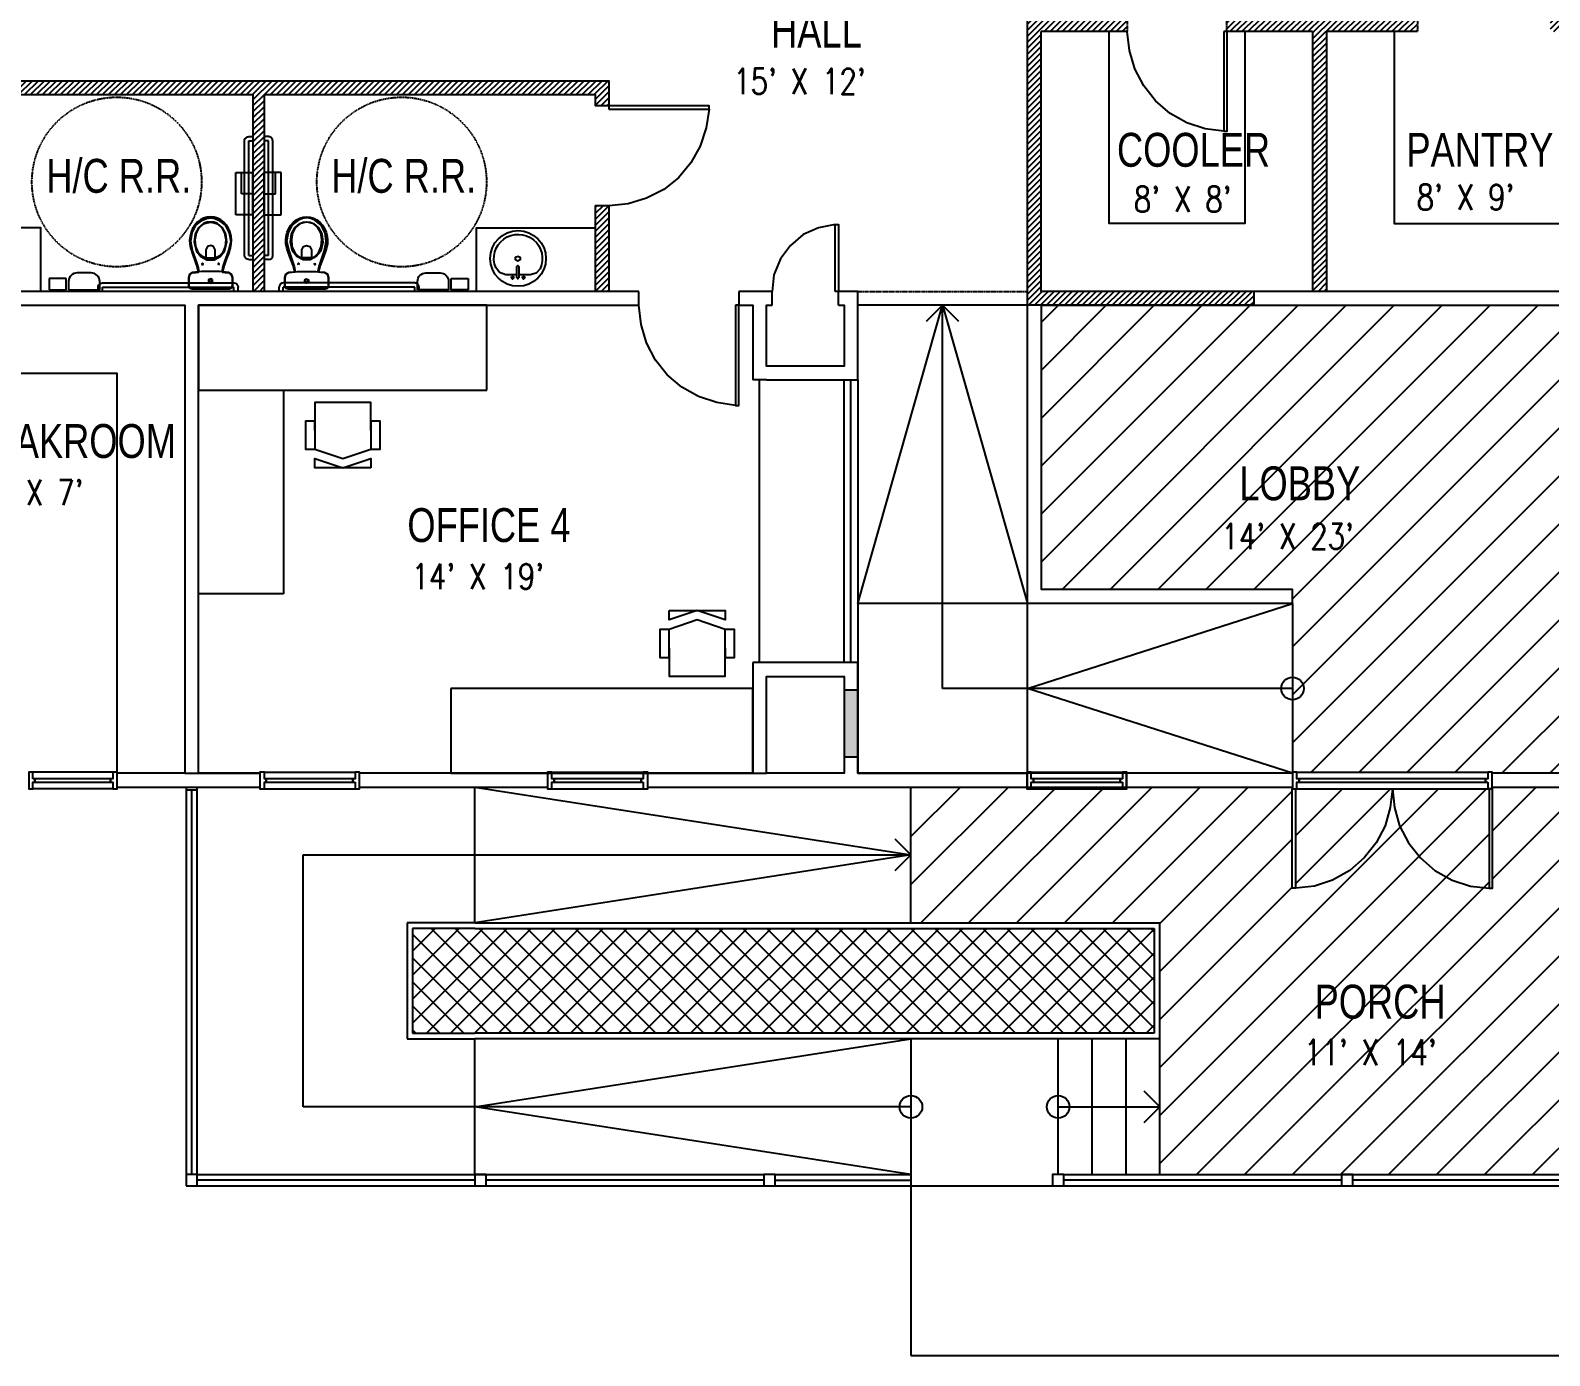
# Model space of a CAD drawing. Header units: inches. Extents: x -625442 to 34963, y -27993 to 66986.
# Drawn here: x 2161 to 2699, y 17850 to 18319 of the extents above; entities that cross this region are included whole.
import ezdxf

# ---------------------------------------------------------------- set-up
doc = ezdxf.new("R2010")
doc.units = ezdxf.units.IN
doc.header["$LTSCALE"] = 0.5
doc.header["$MEASUREMENT"] = 0
doc.linetypes.add('HIDDEN2', pattern=[0.1875, 0.125, -0.0625])
for name, color, linetype in [('0-TEXT', 30, 'Continuous'), ('A-FIXT', 63, 'Continuous'), ('P-ABOVE', 201, 'HIDDEN2'), ('P-BELOW-LIGHT', 143, 'Continuous'), ('P-BELOW-MED', 145, 'Continuous'), ('P-CASEWORK', 140, 'Continuous'), ('P-DOOR', 51, 'Continuous'), ('P-FIXTURE', 63, 'Continuous'), ('P-FURNITURE', 201, 'Continuous'), ('P-RAILING', 60, 'Continuous'), ('P-WALL', 90, 'Continuous'), ('P-WINDOW', 213, 'Continuous')]:
    doc.layers.add(name, color=color, linetype=linetype)
doc.layers.add('A-WALL-PATT', color=111, linetype='Continuous', lineweight=13)
doc.styles.add('1-4T', font='Zap601Rm.ttf', dxfattribs={"width": 0.8, "height": 12})
doc.styles.add('sapa notes', font='romans.shx', dxfattribs={"width": 0.8})
pattern_1 = [(45, (0, -1800), (-8.4852814, 8.4852814), [])]

# ---------------------------------------------------------------- blocks, each defined once
blk = doc.blocks.new('A$C468F4D8E')
at = {"layer": 'A-FIXT', "ltscale": 0.25}
for p, q in [((11.25, -1.5), (11.25, 0)), ((12.75, -1.5), (12.75, 0)), ((53.25, -1.5), (53.25, 0)), ((54.75, -1.5), (54.75, 0)), ((0, -5.25), (1.5, -5.25)), ((12.75, -1.5), (53.25, -1.5)), ((12.75, -3), (53.25, -3)), ((0, -6.75), (1.5, -6.75)), ((1.5, -53.25), (1.5, -6.75)), ((3, -53.25), (3, -6.75)), ((0, -53.25), (1.5, -53.25)), ((0, -54.75), (1.5, -54.75))]:
    blk.add_line(p, q, dxfattribs=at)
for centre, start, end in [((1.5, -6.75), 0, 90), ((12.75, -1.5), 180, 270), ((53.25, -1.5), 270, 0), ((1.5, -53.25), 270, 0)]:
    blk.add_arc(centre, 1.5, start, end, dxfattribs=at)
blk = doc.blocks.new('A$C25642377')
at = {"layer": 'A-FIXT'}
for p, q in [((0, 0), (-6, 0)), ((-6, 0), (-6, -15)), ((0, 0), (0, -15)), ((-6, -15), (0, -15))]:
    blk.add_line(p, q, dxfattribs=at)
blk = doc.blocks.new('SOAPDISP')
for p, q in [((3, 0), (-3, 0)), ((-3, 0), (-3, -4)), ((3, -4), (3, 0)), ((-3, -4), (3, -4))]:
    blk.add_line(p, q)
blk = doc.blocks.new('TOWELDISP')
for p, q in [((5.5, 0), (-5.5, 0)), ((-5.5, 0), (-5.5, -3)), ((5.5, -3), (5.5, 0)), ((-2.5, -6), (2.5, -6))]:
    blk.add_line(p, q)
for centre, start, end in [((-2.5, -3), 180, 270), ((2.5, -3), 270, 0)]:
    blk.add_arc(centre, 3, start, end)
blk = doc.blocks.new('SANITARYNAPKINDISP')
at = {"layer": 'A-FIXT'}
for p, q in [((3.75, 0), (-3.75, 0)), ((-3.75, 0), (-3.75, -4)), ((3.75, -4), (3.75, 0)), ((-3.75, -4), (3.75, -4))]:
    blk.add_line(p, q, dxfattribs=at)
blk = doc.blocks.new('A$C32ED3988')
at = {"rotation": 90}
blk.add_blockref('SANITARYNAPKINDISP', (-6, 11.25), dxfattribs=at)

msp = doc.modelspace()

# ---------------------------------------------------------------- hatches: boundary and pattern name
at = {"layer": 'P-BELOW-LIGHT'}
h = msp.add_hatch(color=256, dxfattribs=at)
h.dxf.hatch_style = 1
h.paths.add_polyline_path([(2453.9654, 18085.38029), (2449.07438, 18085.38029), (2449.07438, 18061.90335), (2453.9654, 18061.90335)])
h = msp.add_hatch(dxfattribs=at)
h.set_pattern_fill('ANSI37', color=256, scale=48)
h.set_pattern_definition([(45, (0, -1800), (-4.2426407, 4.2426407), []), (135, (0, -1800), (-4.2426407, -4.2426407), [])])
h.paths.add_polyline_path([(2558.83961, 18001.14309), (2472.75228, 18001.14309), (2318.49029, 18001.14309), (2296.49029, 18001.14309), (2296.49029, 17964.08582), (2318.49029, 17964.08582), (2558.83961, 17964.08582)])
at = {"layer": 'P-FURNITURE'}
h = msp.add_hatch(dxfattribs=at)
h.set_pattern_fill('ANSI31', color=256, scale=12)
h.set_pattern_definition([(45, (0, -1800), (-1.06066017, 1.06066017), [])])
h.paths.add_polyline_path([(2518.85643, 18401.73204), (2513.9654, 18401.73204), (2513.9654, 18370.42946), (2518.85643, 18370.42946)])
h.paths.add_polyline_path([(2518.85643, 18335.21405), (2513.9654, 18335.21405), (2513.9654, 18221.54654), (2594.04447, 18221.54654), (2594.04447, 18226.43756), (2518.85643, 18226.43756)])
h.paths.add_polyline_path([(2549.24873, 18323.21405), (2518.85643, 18323.21405), (2518.85643, 18318.32302), (2549.24873, 18318.32302)], flags=17)
h.paths.add_polyline_path([(2651.89343, 18323.21405), (2584.46414, 18323.21405), (2584.46414, 18318.32302), (2614.85643, 18318.32302), (2614.85643, 18226.43756), (2619.74746, 18226.43756), (2619.74746, 18318.32302), (2651.89343, 18318.32302)])
h.paths.add_polyline_path([(2731.18892, 18323.21405), (2699.04295, 18323.21405), (2699.04295, 18318.32302), (2731.18892, 18318.32302)])
h = msp.add_hatch(dxfattribs=at)
h.set_pattern_fill('ANSI31', color=256, scale=12)
h.paths.add_polyline_path([(2365.92688, 18300.97685), (2122.94057, 18300.97685), (2122.94057, 18296.08582), (2239.98821, 18296.08582), (2239.98821, 18226.43756), (2243.98821, 18226.43756), (2243.98821, 18296.08582), (2361.03586, 18296.08582), (2361.03586, 18292.08582), (2365.92688, 18292.08582)])
h.paths.add_polyline_path([(2365.92688, 18256.87041), (2361.03586, 18256.87041), (2361.03586, 18226.43756), (2365.92688, 18226.43756)])
h = msp.add_hatch(dxfattribs=at)
h.set_pattern_fill('ANSI31', color=256, scale=96)
h.set_pattern_definition(pattern_1)
h.paths.add_polyline_path([(2731.18892, 18163.24547), (2731.18892, 18221.54654), (2594.04447, 18221.54654), (2518.9654, 18221.54654), (2518.9654, 18121.03412), (2607.73935, 18121.03412), (2607.73935, 18116.03412), (2607.73935, 18056.4254), (2609.30448, 18056.4254), (2676.80068, 18056.4254), (2678.36581, 18056.4254), (2678.36581, 18056.03412), (2731.18892, 18056.03412), (2731.18892, 18060.92515), (2736.07995, 18060.92515), (2771.29536, 18060.92515), (2770.51279, 18067.57695), (2768.36074, 18074.0331), (2765.03484, 18080.09798), (2760.5351, 18085.18465), (2755.25278, 18089.48876), (2749.18791, 18092.61901), (2742.73175, 18094.37978), (2736.07995, 18095.16235), (2731.18892, 18095.16235), (2731.18892, 18110.42236)])
h.paths.add_polyline_path([(2581.93873, 18132.65747), (2639.35269, 18132.65747), (2639.35269, 18148.71283), (2581.93873, 18148.71283)], flags=24)
h.paths.add_polyline_path([(2585.85648, 18149.27856), (2633.93972, 18149.27856), (2633.93972, 18167.60127), (2585.85648, 18167.60127)], flags=24)
h = msp.add_hatch(dxfattribs=at)
h.set_pattern_fill('ANSI31', color=256, scale=96)
h.set_pattern_definition(pattern_1)
h.paths.add_polyline_path([(2607.64153, 18050.55617), (2607.65131, 18051.14309), (2549.14483, 18051.14309), (2549.14483, 18050.55617), (2547.5797, 18050.55617), (2515.29891, 18050.55617), (2513.73378, 18050.55617), (2513.73378, 18051.14309), (2472.75228, 18051.14309), (2472.75228, 18003.14309), (2560.83961, 18003.14309), (2560.83961, 17962.08582), (2560.83961, 17914.08582), (2731.18892, 17914.08582), (2731.18892, 18051.14309), (2678.36581, 18051.14309), (2678.36581, 18050.55617), (2678.46363, 18050.55617), (2678.46363, 18015.34076), (2677.28978, 18015.34076), (2670.63798, 18016.12332), (2664.18183, 18018.27538), (2658.11695, 18021.60127), (2653.03028, 18026.10102), (2648.72618, 18031.38333), (2645.59592, 18037.44821), (2643.83515, 18043.90437), (2643.05258, 18050.55617), (2642.27002, 18043.90437), (2640.50925, 18037.44821), (2637.37899, 18031.38333), (2633.07488, 18026.10102), (2627.98821, 18021.60127), (2621.92334, 18018.27538), (2615.46718, 18016.12332), (2608.81538, 18015.34076), (2607.64153, 18015.34076)])
h.paths.add_polyline_path([(2640.50925, 18037.44821), (2642.27002, 18043.90437), (2643.05258, 18050.55617), (2609.30448, 18050.55617), (2608.81538, 18050.55617), (2608.81538, 18015.34076), (2615.46718, 18016.12332), (2621.92334, 18018.27538), (2627.98821, 18021.60127), (2633.07488, 18026.10102), (2637.37899, 18031.38333)], flags=17)
h.paths.add_polyline_path([(2677.28978, 18050.55617), (2676.80068, 18050.55617), (2643.05258, 18050.55617), (2643.83515, 18043.90437), (2645.59592, 18037.44821), (2648.72618, 18031.38333), (2653.03028, 18026.10102), (2658.11695, 18021.60127), (2664.18183, 18018.27538), (2670.63798, 18016.12332), (2677.28978, 18015.34076)], flags=17)
h.paths.add_polyline_path([(2611.18668, 17950.17192), (2668.60063, 17950.17192), (2668.60063, 17966.22727), (2611.18668, 17966.22727)], flags=24)
h.paths.add_polyline_path([(2612.49093, 17965.96824), (2665.28693, 17965.96824), (2665.28693, 17984.31619), (2612.49093, 17984.31619)], flags=24)

# ---------------------------------------------------------------- linework, layer by layer
at = {"layer": '0-TEXT'}
for p, q in [((2483.9654, 18086.03412), (2483.9654, 18221.54654)), ((2607.73935, 18086.03412), (2483.9654, 18086.03412)), ((2257.70144, 17938.08582), (2257.70144, 18027.14309)), ((2257.70144, 18027.14309), (2472.75228, 18027.14309)), ((2472.75228, 17938.08582), (2257.70144, 17938.08582)), ((2524.83961, 17938.08582), (2560.83961, 17938.08582))]:
    msp.add_line(p, q, dxfattribs=at)
for points in [[(2478.30855, 18215.88968), (2483.9654, 18221.54654), (2489.62226, 18215.88968)], [(2467.09542, 18032.79994), (2472.75228, 18027.14309), (2467.09542, 18021.48624)], [(2555.18275, 17943.74267), (2560.83961, 17938.08582), (2555.18275, 17932.42896)]]:
    msp.add_lwpolyline(points, dxfattribs=at)
for centre in [(2607.73935, 18086.03412), (2472.75228, 17938.08582), (2524.83961, 17938.08582)]:
    msp.add_circle(centre, 4, dxfattribs=at)
at = {"layer": 'P-ABOVE'}
for points in [[(2549.24873, 18323.21405), (2549.24873, 18318.32302)], [(2584.46414, 18318.32302), (2584.46414, 18323.21405)], [(2651.89343, 18323.21405), (2651.89343, 18318.32302)], [(2453.9654, 18226.43756), (2513.9654, 18226.43756)]]:
    msp.add_lwpolyline(points, dxfattribs=at)
for centre in [(2191.82043, 18265.14187), (2292.61568, 18265.14187)]:
    msp.add_circle(centre, 30, dxfattribs=at)
at = {"layer": 'P-BELOW-LIGHT'}
for p, q in [((2423.64103, 18221.54654), (2423.64103, 18226.43756)), ((2447.11796, 18221.54654), (2447.11796, 18226.43756)), ((2518.9654, 18221.54654), (2594.04447, 18221.54654)), ((2449.07438, 18095.16235), (2449.07438, 18195.13498)), ((2318.49029, 18003.14309), (2318.49029, 18051.14309)), ((2472.75228, 18003.14309), (2472.75228, 18051.14309)), ((2318.49029, 18003.14309), (2294.49029, 18003.14309)), ((2294.49029, 18003.14309), (2294.49029, 17962.08582)), ((2318.49029, 18003.14309), (2472.75228, 18003.14309)), ((2472.75228, 18003.14309), (2560.83961, 18003.14309)), ((2560.83961, 17962.08582), (2560.83961, 18003.14309)), ((2294.49029, 17962.08582), (2318.49029, 17962.08582)), ((2318.49029, 17914.08582), (2318.49029, 17962.08582)), ((2560.83961, 17962.08582), (2318.49029, 17962.08582)), ((2318.49029, 17938.08582), (2472.75228, 17962.08582)), ((2472.75228, 17962.08582), (2472.75228, 17914.08582)), ((2496.75228, 17962.08582), (2472.75228, 17962.08582)), ((2524.83961, 17914.08582), (2524.83961, 17962.08582)), ((2536.83961, 17914.08582), (2536.83961, 17962.08582)), ((2548.83961, 17914.08582), (2548.83961, 17962.08582)), ((2560.83961, 17914.08582), (2560.83961, 17962.08582)), ((2424.66495, 17914.08582), (2472.75228, 17914.08582)), ((2472.75228, 17914.08582), (2472.75228, 17910.08582)), ((2472.75228, 17910.08582), (2472.75228, 17850.08582)), ((2472.75228, 17850.08582), (3593.69576, 17850.08582))]:
    msp.add_line(p, q, dxfattribs=at)
for points in [[(2453.9654, 18116.03412), (2483.9654, 18221.54654), (2513.9654, 18116.03412)], [(2607.73935, 18116.03412), (2513.9654, 18116.03412), (2513.9654, 18221.54654)], [(2607.73935, 18116.03412), (2607.73935, 18121.03412), (2518.9654, 18121.03412), (2518.9654, 18221.54654)], [(2607.73935, 18056.03412), (2513.9654, 18086.03412), (2607.73935, 18116.03412)], [(2607.73935, 18116.03412), (2607.73935, 18056.03412)], [(2190.43677, 18056.4254), (2190.43677, 18054.07771), (2189.6542, 18054.07771), (2189.6542, 18052.90386), (2190.43677, 18052.90386), (2190.43677, 18050.55617), (2192.0019, 18050.55617), (2192.0019, 18056.4254), (2190.43677, 18056.4254), (2162.0688, 18056.4254)], [(2244.04244, 18050.55617), (2244.04244, 18052.90386), (2244.62937, 18052.90386), (2244.62937, 18054.07771), (2244.04244, 18054.07771), (2244.04244, 18056.4254), (2242.47732, 18056.4254), (2242.47732, 18050.55617), (2244.04244, 18050.55617), (2276.12759, 18050.55617)], [(2244.04244, 18056.4254), (2276.12759, 18056.4254)], [(2345.77585, 18050.55617), (2345.77585, 18052.90386), (2346.55841, 18052.90386), (2346.55841, 18054.07771), (2345.77585, 18054.07771), (2345.77585, 18056.4254), (2344.21072, 18056.4254), (2344.21072, 18050.55617), (2345.77585, 18050.55617), (2378.05664, 18050.55617)], [(2345.77585, 18056.4254), (2378.05664, 18056.4254)], [(2396.83819, 18056.03412), (2405.25076, 18056.03412)], [(2515.29891, 18050.55617), (2515.29891, 18052.90386), (2516.08147, 18052.90386), (2516.08147, 18054.07771), (2515.29891, 18054.07771), (2515.29891, 18056.4254), (2513.73378, 18056.4254), (2513.73378, 18050.55617), (2515.29891, 18050.55617), (2547.5797, 18050.55617)], [(2515.29891, 18056.4254), (2547.5797, 18056.4254)], [(2609.30448, 18050.55617), (2609.30448, 18052.90386), (2610.08705, 18052.90386), (2610.08705, 18054.07771), (2609.30448, 18054.07771), (2609.30448, 18056.4254), (2607.73935, 18056.4254), (2607.73935, 18050.55617), (2609.30448, 18050.55617), (2676.80068, 18050.55617)], [(2609.30448, 18056.4254), (2676.80068, 18056.4254)], [(2190.43677, 18050.55617), (2162.0688, 18050.55617)], [(2318.49029, 18051.14309), (2472.75228, 18027.14309), (2318.49029, 18003.14309)], [(2472.75228, 17914.08582), (2318.49029, 17938.08582)]]:
    msp.add_lwpolyline(points, dxfattribs=at)
for points in [[(2453.9654, 18056.03412), (2513.9654, 18056.03412), (2513.9654, 18116.03412), (2453.9654, 18116.03412)], [(2162.0688, 18054.07771), (2162.0688, 18056.4254), (2160.69931, 18056.4254), (2160.69931, 18050.55617), (2162.0688, 18050.55617), (2162.0688, 18052.90386), (2162.85137, 18052.90386), (2162.85137, 18054.07771)], [(2276.12759, 18052.90386), (2276.12759, 18050.55617), (2277.69272, 18050.55617), (2277.69272, 18056.4254), (2276.12759, 18056.4254), (2276.12759, 18054.07771), (2275.34503, 18054.07771), (2275.34503, 18052.90386)], [(2378.05664, 18052.90386), (2378.05664, 18050.55617), (2379.62177, 18050.55617), (2379.62177, 18056.4254), (2378.05664, 18056.4254), (2378.05664, 18054.07771), (2377.27407, 18054.07771), (2377.27407, 18052.90386)], [(2547.5797, 18052.90386), (2547.5797, 18050.55617), (2549.14483, 18050.55617), (2549.14483, 18056.4254), (2547.5797, 18056.4254), (2547.5797, 18054.07771), (2546.79713, 18054.07771), (2546.79713, 18052.90386)], [(2676.80068, 18052.90386), (2676.80068, 18050.55617), (2678.36581, 18050.55617), (2678.36581, 18056.4254), (2676.80068, 18056.4254), (2676.80068, 18054.07771), (2676.01812, 18054.07771), (2676.01812, 18052.90386)]]:
    msp.add_lwpolyline(points, close=True, dxfattribs=at)
at = {"layer": 'P-BELOW-MED'}
for p, q in [((2216.31563, 18050.14309), (2216.31563, 17910.08582)), ((2220.31563, 17914.08582), (2220.31563, 18050.14309)), ((2220.31563, 17914.08582), (2420.66495, 17914.08582)), ((2526.83961, 17914.08582), (2731.18892, 17914.08582)), ((2216.31563, 17910.08582), (2424.66495, 17910.08582)), ((2424.66495, 17910.08582), (2522.83961, 17910.08582)), ((2526.83961, 17910.08582), (2731.18892, 17910.08582))]:
    msp.add_line(p, q, dxfattribs=at)
msp.add_lwpolyline([(2513.9654, 18221.54654), (2453.9654, 18221.54654)], dxfattribs=at)
at = {"layer": 'P-CASEWORK'}
for p, q in [((2419.07438, 18195.13498), (2419.07438, 18095.16235)), ((2453.9654, 18195.13498), (2453.9654, 18095.16235))]:
    msp.add_line(p, q, dxfattribs=at)
for points in [[(2590.85643, 18318.32302), (2590.85643, 18250.43756), (2542.85643, 18250.43756), (2542.85643, 18318.32302)], [(2643.74746, 18318.32302), (2643.74746, 18250.43756), (2707.18892, 18250.43756), (2707.18892, 18318.32302)], [(2164.94057, 18226.43756), (2164.94057, 18248.9363), (2122.94057, 18248.9363)], [(2319.03586, 18226.43756), (2319.03586, 18248.9363), (2361.03586, 18248.9363)], [(2146.94057, 18191.22216), (2146.94057, 18197.54519), (2191.86877, 18197.54266), (2191.8608, 18056.03547)]]:
    msp.add_lwpolyline(points, dxfattribs=at)
at = {"layer": 'P-DOOR'}
for points in [[(2583.48593, 18283.10761), (2576.83413, 18283.89018), (2570.37797, 18286.04223), (2564.50874, 18289.36813), (2559.22643, 18293.86787), (2555.11796, 18299.15019), (2551.98771, 18305.21506), (2550.03129, 18311.67122), (2549.24873, 18318.32302)], [(2401.33793, 18290.91197), (2400.35973, 18284.26017), (2398.20768, 18277.80401), (2394.88178, 18271.93478), (2390.57767, 18266.65247), (2385.29536, 18262.544), (2379.23048, 18259.41374), (2372.77433, 18257.45733), (2365.92688, 18256.67477)], [(2445.94412, 18250.11014), (2440.07488, 18248.9363), (2434.59693, 18246.5886), (2430.09718, 18242.67578), (2426.57564, 18237.98039), (2424.22795, 18232.3068), (2423.64103, 18226.43756)], [(2410.72871, 18186.13549), (2404.07691, 18187.11369), (2397.62075, 18189.26575), (2391.75152, 18192.59164), (2386.46921, 18196.89575), (2382.36074, 18202.17806), (2379.23048, 18208.24294), (2377.27407, 18214.6991), (2376.49151, 18221.54654)], [(2643.05258, 18050.55617), (2642.27002, 18043.90437), (2640.50925, 18037.44821), (2637.37899, 18031.38333), (2633.07488, 18026.10102), (2627.98821, 18021.60127), (2621.92334, 18018.27538), (2615.46718, 18016.12332), (2608.81538, 18015.34076)], [(2643.05258, 18050.55617), (2643.83515, 18043.90437), (2645.59592, 18037.44821), (2648.72618, 18031.38333), (2653.03028, 18026.10102), (2658.11695, 18021.60127), (2664.18183, 18018.27538), (2670.63798, 18016.12332), (2677.28978, 18015.34076)]]:
    msp.add_lwpolyline(points, dxfattribs=at)
for points in [[(2583.48593, 18318.32302), (2583.48593, 18283.10761), (2584.65978, 18283.10761), (2584.65978, 18318.32302)], [(2365.92688, 18290.91197), (2401.33793, 18290.91197), (2401.33793, 18292.08582), (2365.92688, 18292.08582)], [(2445.94412, 18226.43756), (2445.94412, 18250.11014), (2447.11796, 18250.11014), (2447.11796, 18226.43756)], [(2410.72871, 18221.54654), (2410.72871, 18186.13549), (2411.90256, 18186.13549), (2411.90256, 18221.54654)], [(2608.81538, 18050.55617), (2608.81538, 18015.34076), (2607.64153, 18015.34076), (2607.64153, 18050.55617)], [(2677.28978, 18050.55617), (2677.28978, 18015.34076), (2678.46363, 18015.34076), (2678.46363, 18050.55617)]]:
    msp.add_lwpolyline(points, close=True, dxfattribs=at)
at = {"layer": 'P-FIXTURE'}
for points in [[(2220.97757, 18233.28501), (2220.58629, 18235.24142), (2219.99936, 18237.00219), (2218.62988, 18240.91501), (2218.04295, 18244.04527), (2218.43423, 18247.17553), (2219.80372, 18249.9145), (2222.15142, 18251.67527), (2223.5209, 18252.2622), (2225.08603, 18252.45784), (2226.45552, 18252.2622), (2227.82501, 18251.67527), (2230.1727, 18249.9145), (2231.54219, 18247.17553), (2232.12912, 18244.04527), (2231.34655, 18240.91501), (2229.97706, 18237.00219), (2229.39014, 18235.24142), (2228.99886, 18233.28501)], [(2223.32526, 18238.17603), (2223.32526, 18238.37168), (2224.10783, 18238.37168), (2225.08603, 18238.37168), (2225.8686, 18238.37168), (2226.65116, 18238.37168), (2226.65116, 18238.17603), (2226.45552, 18238.17603), (2226.06424, 18237.98039), (2225.67296, 18237.98039), (2225.08603, 18237.98039), (2224.49911, 18237.98039), (2223.91219, 18237.98039), (2222.15142, 18238.76296), (2220.78193, 18240.13245), (2219.80372, 18242.2845), (2219.60808, 18244.82783), (2219.99936, 18247.17553), (2220.97757, 18248.9363), (2222.5427, 18250.30579), (2223.71655, 18250.69707), (2225.08603, 18250.89271), (2226.25988, 18250.69707), (2227.43373, 18250.30579), (2228.99886, 18248.9363), (2229.97706, 18247.17553), (2230.36834, 18244.82783), (2230.1727, 18242.2845), (2229.1945, 18240.13245), (2228.02065, 18238.9586), (2226.65116, 18238.17603)], [(2262.99886, 18233.28501), (2263.39014, 18235.24142), (2263.97706, 18237.00219), (2265.34655, 18240.91501), (2265.93347, 18244.04527), (2265.54219, 18247.17553), (2264.1727, 18249.9145), (2261.82501, 18251.67527), (2260.45552, 18252.2622), (2258.89039, 18252.45784), (2257.5209, 18252.2622), (2256.15142, 18251.67527), (2253.80372, 18249.9145), (2252.43423, 18247.17553), (2251.84731, 18244.04527), (2252.62987, 18240.91501), (2253.99936, 18237.00219), (2254.58629, 18235.24142), (2254.97757, 18233.28501)], [(2260.65116, 18238.17603), (2260.65116, 18238.37168), (2259.8686, 18238.37168), (2258.89039, 18238.37168), (2258.10783, 18238.37168), (2257.32526, 18238.37168), (2257.32526, 18238.17603), (2257.5209, 18238.17603), (2257.91219, 18237.98039), (2258.30347, 18237.98039), (2258.89039, 18237.98039), (2259.47732, 18237.98039), (2260.06424, 18237.98039), (2261.82501, 18238.76296), (2263.1945, 18240.13245), (2264.1727, 18242.2845), (2264.36834, 18244.82783), (2263.97706, 18247.17553), (2262.99886, 18248.9363), (2261.43373, 18250.30579), (2260.25988, 18250.69707), (2258.89039, 18250.89271), (2257.71654, 18250.69707), (2256.5427, 18250.30579), (2254.97757, 18248.9363), (2253.99936, 18247.17553), (2253.60808, 18244.82783), (2253.80372, 18242.2845), (2254.78193, 18240.13245), (2255.95577, 18238.9586), (2257.32526, 18238.17603)], [(2218.43423, 18240.32809), (2219.41244, 18237.78475), (2218.43423, 18240.32809)], [(2226.65116, 18238.37168), (2226.65116, 18241.11065), (2226.06424, 18242.2845), (2225.08603, 18242.67578), (2223.91219, 18242.2845), (2223.32526, 18241.11065), (2223.32526, 18238.37168)], [(2231.54219, 18240.32809), (2230.56399, 18237.78475), (2231.54219, 18240.32809)], [(2252.43423, 18240.32809), (2253.41244, 18237.78475), (2252.43423, 18240.32809)], [(2257.32526, 18238.37168), (2257.32526, 18241.11065), (2257.91219, 18242.2845), (2258.89039, 18242.67578), (2260.06424, 18242.2845), (2260.65116, 18241.11065), (2260.65116, 18238.37168)], [(2265.54219, 18240.32809), (2264.56399, 18237.78475), (2265.54219, 18240.32809)], [(2229.1945, 18233.28501), (2229.78142, 18235.6327), (2230.56399, 18237.78475), (2229.78142, 18235.6327), (2229.1945, 18233.28501), (2230.1727, 18233.08936), (2231.34655, 18233.08936), (2232.32476, 18232.50244), (2232.71604, 18231.32859), (2232.32476, 18232.50244), (2231.34655, 18233.08936), (2228.21629, 18233.48065), (2225.08603, 18233.48065), (2221.76013, 18233.48065), (2218.62988, 18233.08936), (2217.65167, 18232.50244), (2217.26039, 18231.32859), (2217.65167, 18232.50244), (2218.62988, 18233.08936), (2219.80372, 18233.08936), (2220.78193, 18233.28501), (2220.195, 18235.6327), (2219.41244, 18237.78475), (2220.195, 18235.6327), (2220.78193, 18233.28501)], [(2254.78193, 18233.28501), (2254.195, 18235.6327), (2253.41244, 18237.78475), (2254.195, 18235.6327), (2254.78193, 18233.28501), (2253.80372, 18233.08936), (2252.62987, 18233.08936), (2251.65167, 18232.50244), (2251.26039, 18231.32859), (2251.65167, 18232.50244), (2252.62987, 18233.08936), (2255.76013, 18233.48065), (2258.89039, 18233.48065), (2262.21629, 18233.48065), (2265.34655, 18233.08936), (2266.32476, 18232.50244), (2266.71604, 18231.32859), (2266.32476, 18232.50244), (2265.34655, 18233.08936), (2264.1727, 18233.08936), (2263.1945, 18233.28501), (2263.78142, 18235.6327), (2264.56399, 18237.78475), (2263.78142, 18235.6327), (2263.1945, 18233.28501)], [(2217.26039, 18228.39398), (2217.26039, 18231.32859), (2217.26039, 18228.39398)], [(2224.89039, 18229.56782), (2225.67296, 18230.15475), (2225.08603, 18230.74167), (2224.49911, 18230.15475), (2225.08603, 18229.56782)], [(2232.71604, 18231.32859), (2232.71604, 18228.39398), (2232.71604, 18231.32859)], [(2251.26039, 18231.32859), (2251.26039, 18228.39398), (2251.26039, 18231.32859)], [(2259.08603, 18229.56782), (2258.30347, 18230.15475), (2258.89039, 18230.74167), (2259.47732, 18230.15475), (2258.89039, 18229.56782)], [(2266.71604, 18228.39398), (2266.71604, 18231.32859), (2266.71604, 18228.39398)], [(2231.54219, 18227.41577), (2218.43423, 18227.41577), (2231.54219, 18227.41577)], [(2252.43423, 18227.41577), (2265.54219, 18227.41577), (2252.43423, 18227.41577)]]:
    msp.add_lwpolyline(points, dxfattribs=at)
for points in [[(2229.97706, 18240.71937), (2230.75963, 18243.84963), (2230.36834, 18246.78425), (2229.1945, 18248.9363), (2227.43373, 18250.50143), (2226.25988, 18250.89271), (2225.08603, 18251.08835), (2223.71655, 18250.89271), (2222.5427, 18250.50143), (2220.78193, 18248.9363), (2219.60808, 18246.78425), (2219.2168, 18243.84963), (2219.99936, 18240.71937), (2221.56449, 18238.76296), (2223.71655, 18237.58911), (2224.30347, 18237.58911), (2225.08603, 18237.58911), (2225.67296, 18237.58911), (2226.25988, 18237.58911), (2228.41193, 18238.76296)], [(2253.99936, 18240.71937), (2253.2168, 18243.84963), (2253.60808, 18246.78425), (2254.78193, 18248.9363), (2256.5427, 18250.50143), (2257.71654, 18250.89271), (2258.89039, 18251.08835), (2260.25988, 18250.89271), (2261.43373, 18250.50143), (2263.1945, 18248.9363), (2264.36834, 18246.78425), (2264.75963, 18243.84963), (2263.97706, 18240.71937), (2262.41193, 18238.76296), (2260.25988, 18237.58911), (2259.67296, 18237.58911), (2258.89039, 18237.58911), (2258.30347, 18237.58911), (2257.71654, 18237.58911), (2255.56449, 18238.76296)], [(2222.15142, 18236.41526), (2221.95578, 18236.21962), (2222.15142, 18235.82834), (2222.34706, 18236.21962)], [(2227.82501, 18235.82834), (2228.02065, 18236.21962), (2227.82501, 18236.41526), (2227.62937, 18236.21962)], [(2256.15142, 18235.82834), (2255.95577, 18236.21962), (2256.15142, 18236.41526), (2256.34706, 18236.21962)], [(2261.82501, 18236.41526), (2262.02065, 18236.21962), (2261.82501, 18235.82834), (2261.62937, 18236.21962)], [(2333.70894, 18238.9586), (2334.49151, 18238.56732), (2334.49151, 18237.58911), (2333.70894, 18237.19783), (2332.92638, 18237.58911), (2332.92638, 18238.56732)], [(2334.10022, 18235.24142), (2334.10022, 18231.32859), (2333.70894, 18230.93731), (2333.31766, 18231.32859), (2333.31766, 18235.24142), (2333.70894, 18235.6327)], [(2225.08603, 18230.93731), (2224.30347, 18230.54603), (2224.30347, 18229.76346), (2225.08603, 18229.37218), (2225.67296, 18229.76346), (2225.67296, 18230.54603)], [(2258.89039, 18230.93731), (2259.67296, 18230.54603), (2259.67296, 18229.76346), (2258.89039, 18229.37218), (2258.30347, 18229.76346), (2258.30347, 18230.54603)], [(2332.33945, 18231.32859), (2331.75253, 18230.74167), (2331.36125, 18231.32859), (2331.75253, 18231.71988)], [(2336.25228, 18231.32859), (2335.66535, 18230.74167), (2335.27407, 18231.32859), (2335.66535, 18231.71988)], [(2218.43423, 18227.41577), (2217.65167, 18227.61141), (2217.26039, 18228.39398), (2217.65167, 18227.61141)], [(2232.71604, 18228.39398), (2232.32476, 18227.61141), (2231.54219, 18227.41577), (2232.32476, 18227.61141)], [(2251.26039, 18228.39398), (2251.65167, 18227.61141), (2252.43423, 18227.41577), (2251.65167, 18227.61141)], [(2265.54219, 18227.41577), (2266.32476, 18227.61141), (2266.71604, 18228.39398), (2266.32476, 18227.61141)]]:
    msp.add_lwpolyline(points, close=True, dxfattribs=at)
msp.add_lwpolyline([(2333.31766, 18232.3068), (2329.40484, 18232.3068), (2327.25278, 18233.08936), (2325.8833, 18234.85013, -1.529927729), (2341.53459, 18234.45885), (2340.1651, 18232.89372), (2338.01305, 18232.3068), (2334.10022, 18232.3068)], format="xyb", dxfattribs=at)
msp.add_circle((2333.78271, 18238.10227), 9.8561, dxfattribs=at)
msp.add_ellipse((2224.98821, 18244.29281), major_axis=(0, 8.55704), ratio=0.864280795, start_param=4.230642857, end_param=8.335727786, dxfattribs=at)
msp.add_ellipse((2224.98821, 18244.29281), major_axis=(0, 8.55704), ratio=0.864280795, start_param=4.230642857, end_param=8.335727786, dxfattribs=at)
at = {"layer": 'P-FIXTURE', "extrusion": (0, 0, -1)}
msp.add_ellipse((2258.98821, 18244.29281), major_axis=(0, 8.55704), ratio=0.864280795, start_param=4.230642857, end_param=8.335727786, dxfattribs=at)
msp.add_ellipse((2258.98821, 18244.29281), major_axis=(0, 8.55704), ratio=0.864280795, start_param=4.230642857, end_param=8.335727786, dxfattribs=at)
at = {"layer": 'P-FURNITURE'}
for points in [[(2322.76115, 18191.54079), (2322.76115, 18221.54079), (2220.76115, 18221.54079), (2220.76115, 18191.54079)], [(2250.76115, 18119.54079), (2220.76115, 18119.54079), (2220.76115, 18191.54079), (2250.76115, 18191.54079)], [(2309.97351, 18086.03412), (2309.97351, 18056.03412), (2416.79359, 18056.03412), (2416.79359, 18086.03412)]]:
    msp.add_lwpolyline(points, close=True, dxfattribs=at)
at = {"layer": 'P-FURNITURE', "flags": 128}
for points in [[(2261.83869, 18177.25373), (2261.83869, 18170.63876), (2271.76115, 18167.33128), (2281.6836, 18170.63876), (2284.99109, 18170.63876), (2284.99109, 18180.56122), (2281.6836, 18180.56122), (2281.6836, 18177.25373), (2281.6836, 18183.86871), (2281.6836, 18187.17619), (2278.37612, 18187.17619), (2265.14618, 18187.17619), (2261.83869, 18187.17619), (2261.83869, 18183.86871), (2261.83869, 18177.25373), (2261.83869, 18180.56122), (2258.53121, 18180.56122), (2258.53121, 18170.63876), (2261.83869, 18170.63876)], [(2281.6836, 18177.25373), (2281.6836, 18170.63876)], [(2407.04151, 18100.32118), (2407.04151, 18106.93615), (2397.11905, 18110.24363), (2387.19659, 18106.93615), (2383.88911, 18106.93615), (2383.88911, 18097.01369), (2387.19659, 18097.01369), (2387.19659, 18100.32118), (2387.19659, 18093.70621), (2387.19659, 18090.39872), (2390.50408, 18090.39872), (2403.73402, 18090.39872), (2407.04151, 18090.39872), (2407.04151, 18093.70621), (2407.04151, 18100.32118), (2407.04151, 18097.01369), (2410.34899, 18097.01369), (2410.34899, 18106.93615), (2407.04151, 18106.93615)], [(2387.19659, 18100.32118), (2387.19659, 18106.93615)]]:
    msp.add_lwpolyline(points, dxfattribs=at)
for points in [[(2281.6836, 18164.02379), (2261.83869, 18164.02379), (2261.83869, 18167.33128), (2271.76115, 18164.02379), (2281.6836, 18167.33128)], [(2387.19659, 18113.55112), (2407.04151, 18113.55112), (2407.04151, 18110.24363), (2397.11905, 18113.55112), (2387.19659, 18110.24363)]]:
    msp.add_lwpolyline(points, close=True, dxfattribs=at)
at = {"layer": 'P-RAILING'}
for p, q in [((2218.31563, 17914.08582), (2218.31563, 18050.14309)), ((2318.49029, 18001.14309), (2296.49029, 18001.14309)), ((2296.49029, 18001.14309), (2296.49029, 17964.08582)), ((2318.49029, 18001.14309), (2472.75228, 18001.14309)), ((2472.75228, 18001.14309), (2558.83961, 18001.14309)), ((2558.83961, 18001.14309), (2558.83961, 17964.08582)), ((2296.49029, 17964.08582), (2318.49029, 17964.08582)), ((2558.83961, 17964.08582), (2318.49029, 17964.08582)), ((2318.49029, 17912.08582), (2220.31563, 17912.08582)), ((2420.66495, 17912.08582), (2322.49029, 17912.08582)), ((2424.66495, 17912.08582), (2472.75228, 17912.08582)), ((2625.01426, 17912.08582), (2526.83961, 17912.08582)), ((2727.18892, 17912.08582), (2629.01426, 17912.08582))]:
    msp.add_line(p, q, dxfattribs=at)
at = {"layer": 'P-WALL'}
for p, q in [((2549.24873, 18318.32302), (2518.85643, 18318.32302)), ((2614.85643, 18318.32302), (2584.46414, 18318.32302)), ((2614.85643, 18318.32302), (2614.85643, 18226.43756)), ((2651.89343, 18318.32302), (2619.74746, 18318.32302)), ((2619.74746, 18318.32302), (2619.74746, 18226.43756)), ((2239.98821, 18296.08582), (2239.98821, 18226.43756)), ((2243.98821, 18296.08582), (2243.98821, 18226.43756)), ((2423.64103, 18226.43756), (2411.90256, 18226.43756)), ((2421.68461, 18195.13498), (2416.79359, 18195.13498)), ((2449.07438, 18195.13498), (2453.9654, 18195.13498)), ((2453.9654, 18085.38029), (2453.9654, 18095.16235)), ((2215.87012, 18056.03412), (2242.47732, 18056.03412)), ((2416.79359, 18056.03412), (2421.68461, 18056.03412))]:
    msp.add_line(p, q, dxfattribs=at)
for points in [[(2594.04447, 18221.54654), (2513.9654, 18221.54654), (2513.9654, 18335.21405)], [(2731.18892, 18335.21405), (2731.18892, 18226.43756), (2598.9355, 18226.43756)], [(2598.9355, 18226.43756), (2518.85643, 18226.43756), (2518.85643, 18318.32302)], [(2118.04954, 18300.97685), (2365.92688, 18300.97685), (2365.92688, 18292.08582)], [(2122.94057, 18296.08582), (2239.98821, 18296.08582)], [(2243.98821, 18296.08582), (2361.03586, 18296.08582), (2361.03586, 18292.08582)], [(2365.92688, 18292.08582), (2361.03586, 18292.08582)], [(2239.98821, 18226.43756), (2122.94057, 18226.43756), (2122.94057, 18256.87041)], [(2376.49403, 18226.43756), (2122.94057, 18226.43756), (2122.94057, 18256.87041)], [(2361.03586, 18256.87041), (2361.03586, 18226.43756)], [(2361.03586, 18256.87041), (2365.92688, 18256.87041)], [(2365.92688, 18256.87041), (2365.92688, 18226.43756)], [(2361.03586, 18226.43756), (2243.98821, 18226.43756)], [(2376.49403, 18226.43756), (2365.92688, 18226.43756)], [(2376.49403, 18221.52447), (2376.49403, 18226.43756)], [(2411.90256, 18226.43756), (2411.90256, 18221.54654)], [(2453.9654, 18195.13498), (2453.9654, 18226.43756), (2447.11796, 18226.43756)], [(2594.04447, 18226.43756), (2594.04447, 18221.54654), (2731.18892, 18221.54654), (2731.18892, 18163.24547)], [(2140.93956, 18183.00523), (2140.93956, 18186.33113), (2150.33033, 18186.33113), (2150.33033, 18191.22216), (2122.94057, 18191.22216), (2122.94057, 18221.54654), (2215.87012, 18221.54654), (2215.87012, 18056.03412), (2192.0019, 18056.03412)], [(2242.47732, 18056.03412), (2220.76115, 18056.03412), (2220.76115, 18221.54654), (2376.49403, 18221.54654)], [(2411.90256, 18221.54654), (2416.79359, 18221.54654), (2416.79359, 18195.13498)], [(2447.11796, 18221.54654), (2449.07438, 18221.54654), (2449.07438, 18200.02601), (2421.68461, 18200.02601), (2421.68461, 18221.54654), (2423.64103, 18221.54654)], [(2421.68461, 18195.13498), (2449.07438, 18195.13498)], [(2416.79359, 18095.16235), (2416.79359, 18056.03412)], [(2453.9654, 18095.16235), (2421.68461, 18095.16235), (2416.79359, 18095.16235)], [(2449.07438, 18061.90335), (2449.07438, 18056.03412), (2421.68461, 18056.03412), (2421.68461, 18090.27132), (2449.07438, 18090.27132), (2449.07438, 18085.38029)], [(2449.07438, 18061.90335), (2449.07438, 18056.03412), (2421.68461, 18056.03412)], [(2513.8316, 18056.03412), (2453.9654, 18056.03412), (2453.9654, 18061.90335)], [(2731.18892, 18060.92515), (2731.18892, 18056.03412), (2678.36581, 18056.03412)], [(2215.87012, 18056.03412), (2192.0019, 18056.03412)], [(2344.21072, 18056.03412), (2277.69272, 18056.03412)], [(2416.79359, 18056.03412), (2379.62177, 18056.03412)], [(2607.73935, 18056.03412), (2549.04701, 18056.03412)], [(2192.0019, 18051.14309), (2242.47732, 18051.14309)], [(2216.31563, 18051.14309), (2216.31563, 18050.14309), (2220.31563, 18050.14309), (2220.31563, 18051.14309)], [(2277.69272, 18051.14309), (2344.21072, 18051.14309)], [(2379.62177, 18051.14309), (2513.8316, 18051.14309)], [(2549.04701, 18051.14309), (2607.73935, 18051.14309)], [(2678.36581, 18051.14309), (2731.18892, 18051.14309), (2731.18892, 17910.08582), (2826.27052, 17910.08582)]]:
    msp.add_lwpolyline(points, dxfattribs=at)
for points in [[(2453.9654, 18061.90335), (2453.9654, 18085.38029), (2449.07438, 18085.38029), (2449.07438, 18061.90335)], [(2513.8316, 18051.14309), (2549.04701, 18051.14309), (2549.04701, 18056.03412), (2513.8316, 18056.03412)], [(2216.31563, 17910.08582), (2220.31563, 17910.08582), (2220.31563, 17914.08582), (2216.31563, 17914.08582)], [(2318.49029, 17910.08582), (2322.49029, 17910.08582), (2322.49029, 17914.08582), (2318.49029, 17914.08582)], [(2420.66495, 17910.08582), (2424.66495, 17910.08582), (2424.66495, 17914.08582), (2420.66495, 17914.08582)], [(2522.83961, 17910.08582), (2526.83961, 17910.08582), (2526.83961, 17914.08582), (2522.83961, 17914.08582)], [(2625.01426, 17910.08582), (2629.01426, 17910.08582), (2629.01426, 17914.08582), (2625.01426, 17914.08582)]]:
    msp.add_lwpolyline(points, close=True, dxfattribs=at)
at = {"layer": 'P-WINDOW'}
msp.add_line((2451.51989, 18095.16235), (2451.51989, 18195.13498), dxfattribs=at)
for points in [[(2189.6542, 18054.07771), (2162.85137, 18054.07771), (2162.85137, 18052.90386), (2189.6542, 18052.90386)], [(2244.62937, 18052.90386), (2275.34503, 18052.90386), (2275.34503, 18054.07771), (2244.62937, 18054.07771)], [(2346.55841, 18052.90386), (2377.27407, 18052.90386), (2377.27407, 18054.07771), (2346.55841, 18054.07771)], [(2516.08147, 18052.90386), (2546.79713, 18052.90386), (2546.79713, 18054.07771), (2516.08147, 18054.07771)], [(2610.08705, 18052.90386), (2676.01812, 18052.90386), (2676.01812, 18054.07771), (2610.08705, 18054.07771)]]:
    msp.add_lwpolyline(points, close=True, dxfattribs=at)

# ---------------------------------------------------------------- block references
at = {"xscale": -1}
msp.add_blockref('A$C32ED3988', (2233.98433, 18253.50394), dxfattribs=at)
msp.add_blockref('A$C32ED3988', (2249.99209, 18253.50394))
at = {"layer": 'A-FIXT', "xscale": -1, "rotation": 180}
msp.add_blockref('A$C25642377', (2239.98433, 18253.50394), dxfattribs=at)
at = {"layer": 'A-FIXT', "rotation": 180.0000000000205}
msp.add_blockref('A$C25642377', (2243.99209, 18253.50394), dxfattribs=at)
at = {"layer": 'A-FIXT', "extrusion": (0, 0, -1), "xscale": -1, "zscale": -1, "rotation": 180}
for name, p in [('SOAPDISP', (-2170.88283, 18226.99161)), ('TOWELDISP', (-2180.27184, 18226.99161))]:
    msp.add_blockref(name, p, dxfattribs=at)
at = {"layer": 'A-FIXT', "extrusion": (0, 0, -1), "zscale": -1, "rotation": 179.9999999999795}
for name, p in [('TOWELDISP', (-2303.70459, 18226.99161)), ('SOAPDISP', (-2313.09359, 18226.99161))]:
    msp.add_blockref(name, p, dxfattribs=at)
at = {"layer": 'A-WALL-PATT', "ltscale": 0.25, "xscale": -1, "rotation": 270}
msp.add_blockref('A$C468F4D8E', (2239.98821, 18226.43756), dxfattribs=at)
at = {"layer": 'A-WALL-PATT', "ltscale": 0.25, "rotation": 89.99999999999999}
msp.add_blockref('A$C468F4D8E', (2243.98821, 18226.43756), dxfattribs=at)

# ---------------------------------------------------------------- texts
at = {"layer": '0-TEXT', "width": 0.8}
for s, height, style, p in [('HALL', 11.988, '1-4T', (2423.2759, 18312.68171)), ("15' X 12'", 8.991, 'sapa notes', (2409.86929, 18296.23957)), ('COOLER', 11.988, '1-4T', (2545.6401, 18270.53634)), ('PANTRY', 11.988, '1-4T', (2648.01888, 18270.53634)), ('H/C R.R.', 11.988, '1-4T', (2166.88784, 18261.32515)), ('H/C R.R.', 11.988, '1-4T', (2267.68309, 18261.32515)), ("8' X 8'", 8.991, 'sapa notes', (2551.60049, 18254.54538)), ("8' X 9'", 8.991, 'sapa notes', (2651.6294, 18255.24142)), ('BREAKROOM', 11.988, '1-4T', (2129.36545, 18167.54316)), ("14' X 7'", 8.991, 'sapa notes', (2139.28665, 18150.8743)), ('LOBBY', 11.988, '1-4T', (2588.91026, 18152.57631)), ('OFFICE 4', 11.988, '1-4T', (2294.6172, 18137.81243)), ("14' X 23'", 8.991, 'sapa notes', (2582.55954, 18135.33337)), ("14' X 19'", 8.991, 'sapa notes', (2296.08314, 18121.14357)), ('PORCH', 11.988, '1-4T', (2615.54892, 17969.2702)), ("11' X 14'", 8.991, 'sapa notes', (2611.80748, 17952.84781))]:
    msp.add_text(s, height=height, dxfattribs=dict(at, style=style)).set_placement(p)

doc.saveas('drawing.dxf')
